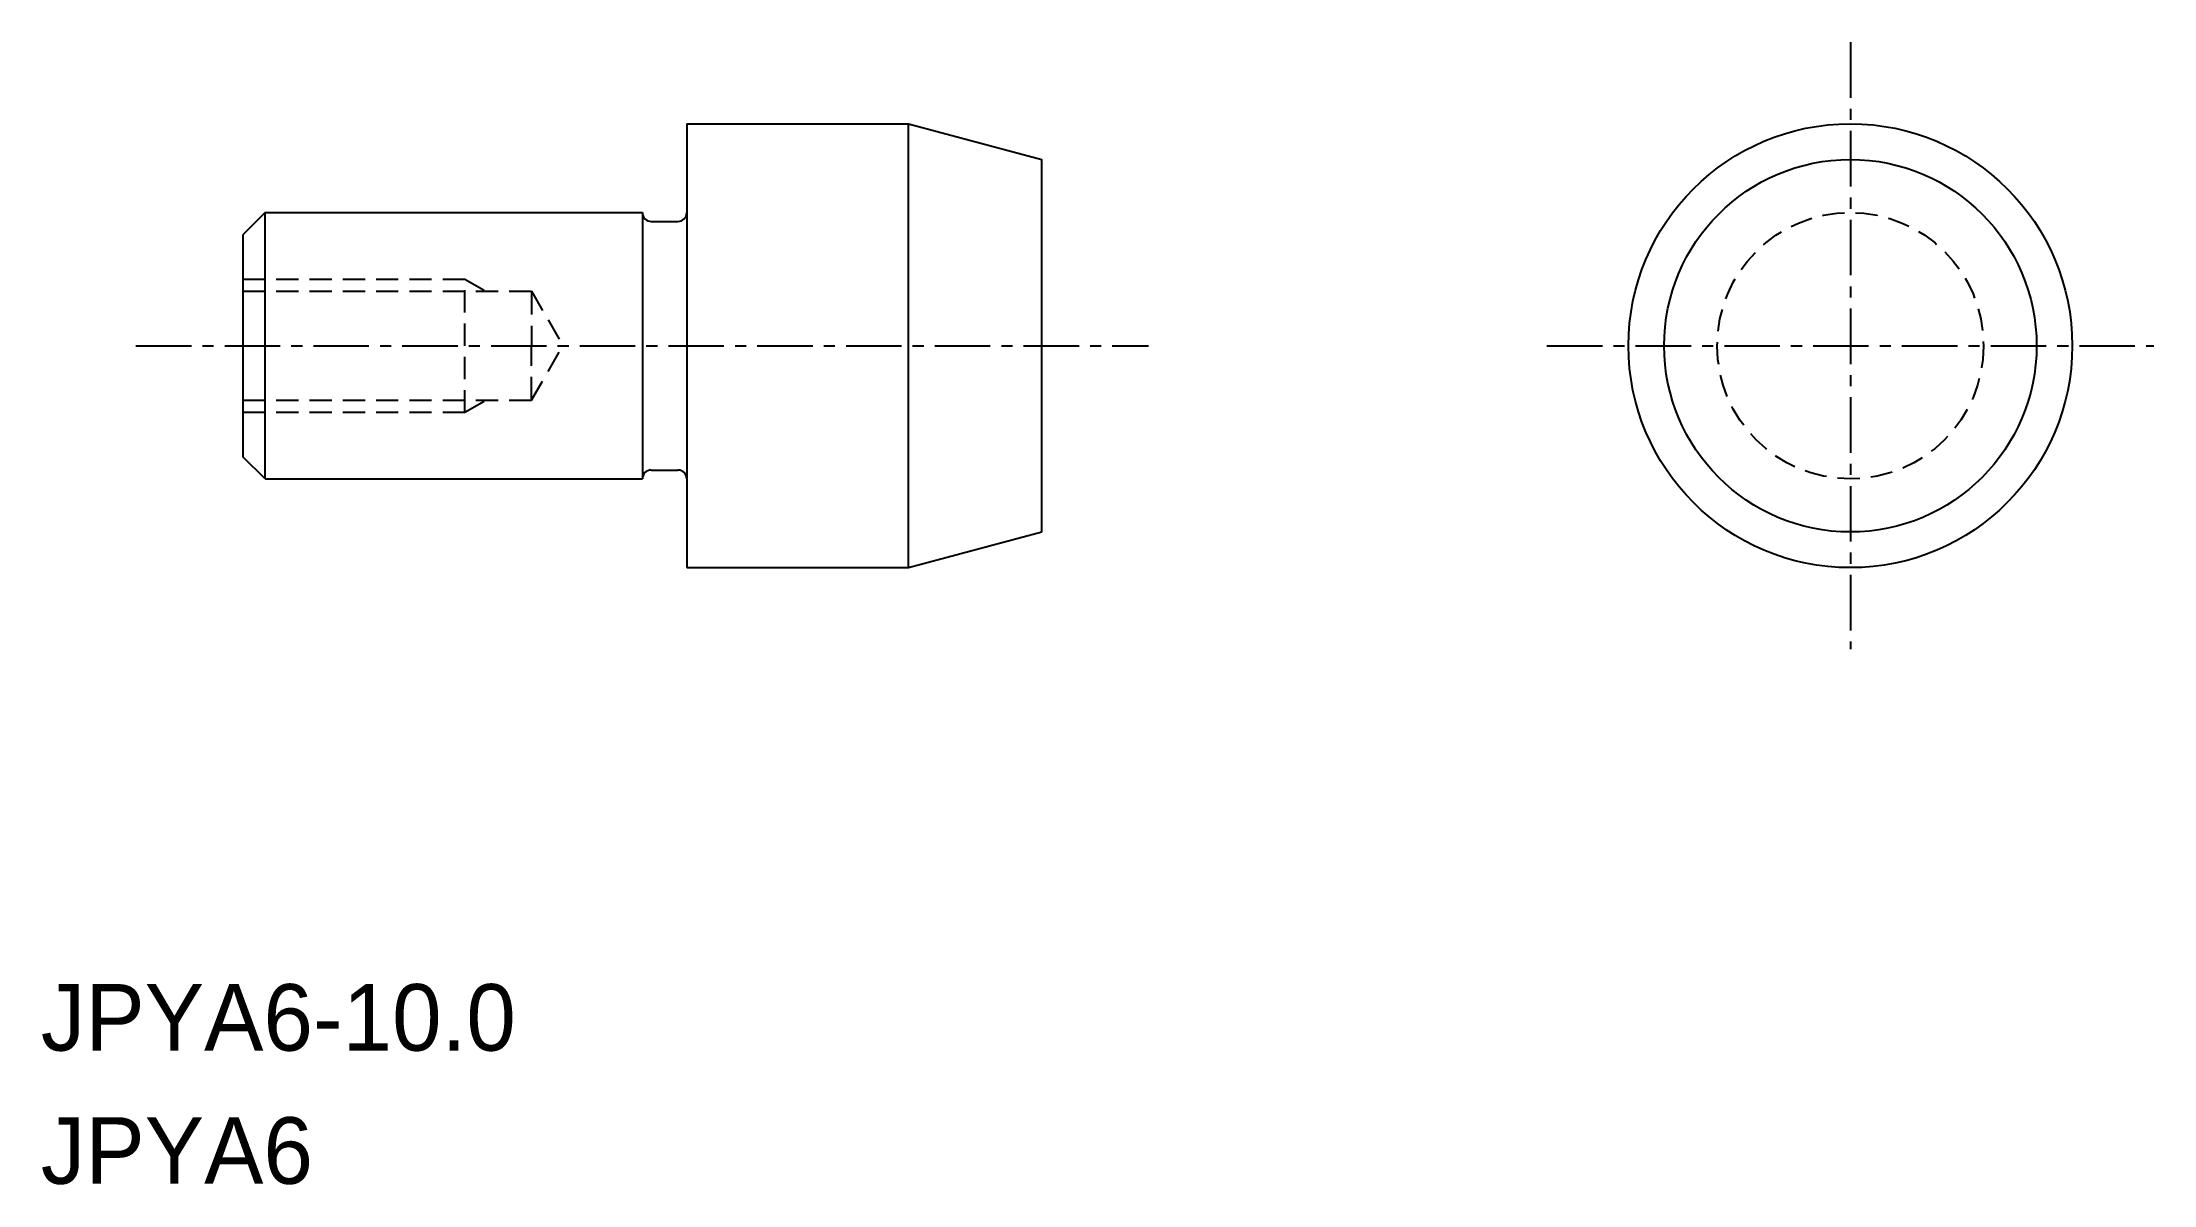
# Model space of a CAD drawing. Extents: x -2278.7 to -2231.2, y -572.6 to -546.9.
import ezdxf

# ---------------------------------------------------------------- set-up
doc = ezdxf.new("R2010")
doc.units = 0
doc.linetypes.add('CENTER', pattern=[2, 1.25, -0.25, 0.25, -0.25])
doc.linetypes.add('DASHED', pattern=[0.75, 0.5, -0.25])
doc.layers.get('0').update_dxf_attribs({"linetype": 'CONTINUOUS'})
doc.layers.add('CENTER', color=1, linetype='CENTER')

msp = doc.modelspace()

# ---------------------------------------------------------------- linework, layer by layer
at = {"color": 7, "linetype": 'CONTINUOUS'}
for p, q in [((-2264.219, -548.698), (-2264.219, -558.698)), ((-2264.219, -548.698), (-2259.219, -548.698)), ((-2273.719, -550.698), (-2274.219, -551.198)), ((-2273.719, -556.698), (-2273.719, -550.698)), ((-2273.719, -550.698), (-2265.219, -550.698)), ((-2265.219, -550.698), (-2265.219, -556.698)), ((-2265.019, -550.898), (-2264.419, -550.898)), ((-2274.219, -551.198), (-2274.219, -556.198)), ((-2273.719, -556.698), (-2274.219, -556.198)), ((-2265.019, -556.498), (-2264.419, -556.498)), ((-2273.719, -556.698), (-2265.219, -556.698)), ((-2264.219, -558.698), (-2259.219, -558.698))]:
    msp.add_line(p, q, dxfattribs=at)
at = {"linetype": 'CONTINUOUS'}
for p, q in [((-2259.219, -548.698), (-2256.219, -549.501)), ((-2259.219, -558.698), (-2259.219, -548.698)), ((-2256.219, -557.894), (-2256.219, -549.501)), ((-2259.219, -558.698), (-2256.219, -557.894))]:
    msp.add_line(p, q, dxfattribs=at)
at = {"color": 3, "linetype": 'DASHED'}
for p, q in [((-2274.219, -552.198), (-2269.219, -552.198)), ((-2269.219, -552.198), (-2268.751, -552.468)), ((-2269.219, -555.198), (-2269.219, -552.198)), ((-2274.219, -552.468), (-2267.719, -552.468)), ((-2267.719, -552.468), (-2267.009, -553.698)), ((-2267.719, -552.498), (-2267.719, -553.698)), ((-2267.719, -554.927), (-2267.009, -553.698)), ((-2267.719, -554.898), (-2267.719, -553.698)), ((-2274.219, -554.927), (-2267.719, -554.927)), ((-2274.219, -555.198), (-2269.219, -555.198)), ((-2269.219, -555.198), (-2268.751, -554.927))]:
    msp.add_line(p, q, dxfattribs=at)
at = {"linetype": 'CONTINUOUS'}
for radius in [5, 4.196]:
    msp.add_circle((-2237.999, -553.698), radius, dxfattribs=at)
at = {"color": 3, "linetype": 'DASHED'}
msp.add_circle((-2237.999, -553.698), 3, dxfattribs=at)
at = {"color": 7, "linetype": 'CONTINUOUS'}
for centre, start, end in [((-2265.019, -550.698), 180, 270), ((-2264.419, -550.698), 270, 0), ((-2265.019, -556.698), 90, 180), ((-2264.419, -556.698), 0, 90)]:
    msp.add_arc(centre, 0.2, start, end, dxfattribs=at)
msp.add_point((-2274.219, -553.698), dxfattribs=at)
at = {"layer": 'CENTER', "color": 1, "linetype": 'CENTER'}
for p, q in [((-2237.999, -546.86), (-2237.999, -560.535)), ((-2276.63, -553.698), (-2253.811, -553.698)), ((-2244.837, -553.698), (-2231.162, -553.698))]:
    msp.add_line(p, q, dxfattribs=at)

# ---------------------------------------------------------------- texts
for s, p in [('JPYA6-10.0', (-2278.774, -569.58)), ('JPYA6', (-2278.774, -572.58))]:
    msp.add_text(s, height=1.5).set_placement(p)

doc.saveas('drawing.dxf')
